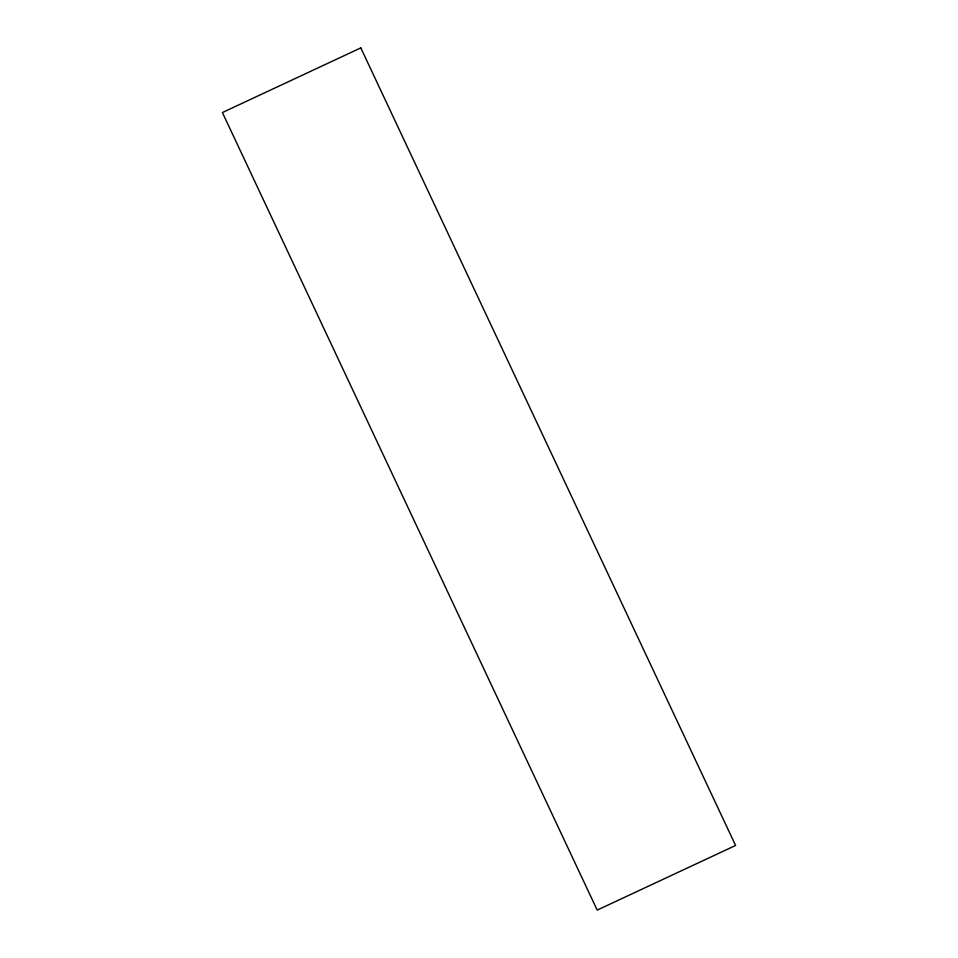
<?xml version="1.0" encoding="UTF-8"?>
<svg xmlns="http://www.w3.org/2000/svg" width="958" height="958" viewBox="0 0 958 958"><rect width="100%" height="100%" fill="white"/><g stroke="black" fill="none" stroke-linecap="round" stroke-linejoin="round"><path stroke-width="1.44" d="M360.807 47.9L222.4 112.541L597.193 910.1L735.6 845.459L360.807 47.9"/></g></svg>
